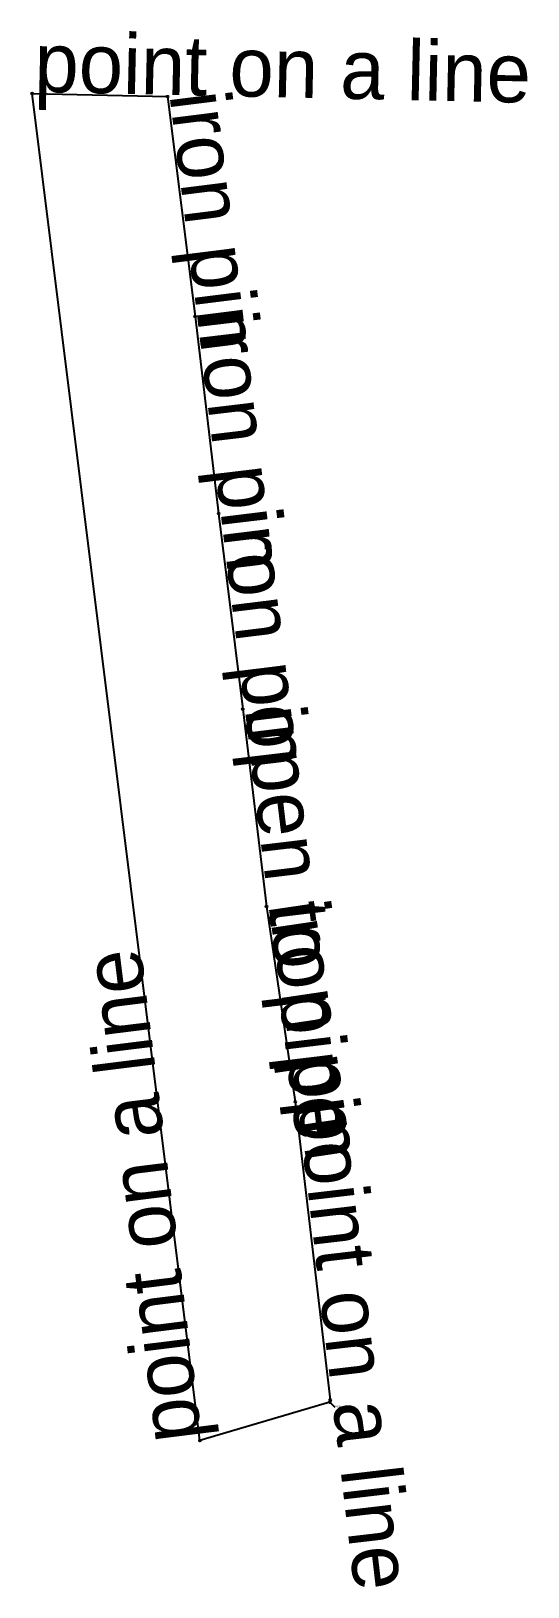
# Model space of a CAD drawing. Header units: metres. Extents: x -165 to 110, y -102 to 760.
import ezdxf

# ---------------------------------------------------------------- set-up
doc = ezdxf.new("R2010")
doc.units = ezdxf.units.M

msp = doc.modelspace()

# ---------------------------------------------------------------- linework, layer by layer
for p, q in [((-71.92, -21.26), (-164.81, 725.06)), ((-164.81, 725.06), (-89.83, 723.38)), ((-89.83, 723.38), (-74.6, 601.58)), ((-74.6, 601.58), (-61.56, 492.41)), ((-61.56, 492.41), (-48.25, 383.96)), ((-48.25, 383.96), (-35.12, 274.58)), ((-35.12, 274.58), (-19.14, 166.4)), ((-19.14, 166.4), (0.2, 1.33)), ((0, 0), (-71.92, -21.26)), ((3, -3), (0, 0))]:
    msp.add_line(p, q)
for centre in [(-164.81, 725.06), (-164.81, 725.06), (-89.83, 723.38), (-89.83, 723.38), (-74.6, 601.58), (-74.6, 601.58), (-61.56, 492.41), (-61.56, 492.41), (-48.25, 383.96), (-48.25, 383.96), (-35.12, 274.58), (-35.12, 274.58), (-19.14, 166.4), (-19.14, 166.4), (0, 0), (0, 0), (0.2, 1.33), (-71.92, -21.26), (-71.92, -21.26)]:
    msp.add_circle(centre, 0.5)

# ---------------------------------------------------------------- texts
for s, rotation, p in [('point on a line', -1.28306, (-163.81, 726.06)), ('iron pin', -82.86972, (-88.83, 724.38)), ('iron pin', -83.19222, (-73.6, 602.58)), ('iron pin', -83.00361, (-60.56, 493.41)), ('open to pipe', -83.15528, (-47.25, 384.96)), ('iron pin', -81.59722, (-34.12, 275.58)), ('point on a line', 97.09472, (-70.92, -20.26)), ('point on a line', -83.31611, (-18.14, 167.4))]:
    msp.add_text(s, height=33, rotation=rotation).set_placement(p)
msp.add_text('POB', height=1).set_placement((3, -3))

doc.saveas('drawing.dxf')
